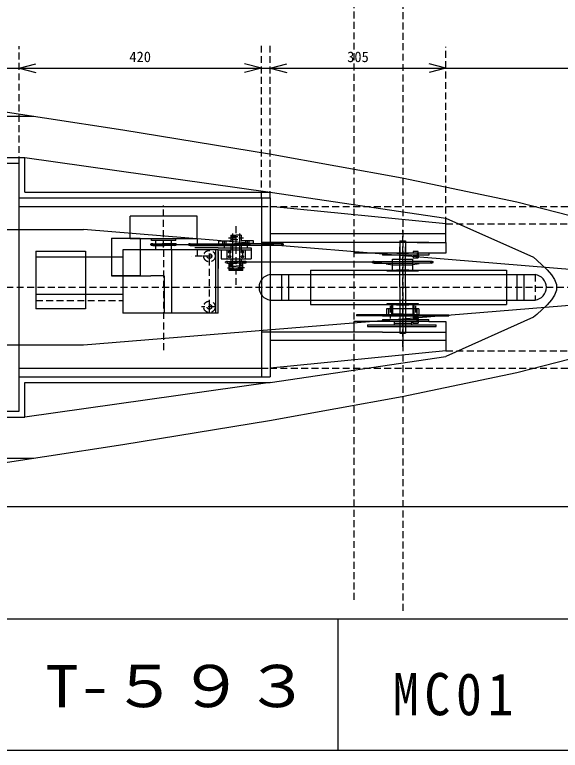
# Model space of a CAD drawing. Units: millimetres, scale not verified. Extents: x -7131 to 2872, y -1658 to 2951.
# Drawn here: x 191 to 1137, y -1658 to -382 of the extents above; entities that cross this region are included whole.
import ezdxf
from ezdxf.enums import TextEntityAlignment as Align

# ---------------------------------------------------------------- set-up
doc = ezdxf.new("R2010")
doc.units = ezdxf.units.MM
doc.header["$LTSCALE"] = 10
doc.header["$PDMODE"] = 32
doc.header["$PDSIZE"] = 5
doc.linetypes.add('CHAIN2', pattern=[12, 9, -1, 1, -1])
doc.linetypes.add('DASHED1', pattern=[1.8, 1.2, -0.6])
for name, color, linetype in [('0-0_ふれーむ', 7, 'Continuous'), ('0-1_ふれーむ', 7, 'Continuous'), ('0-3_エンジン', 7, 'Continuous'), ('0-4_車輪', 7, 'Continuous'), ('0-6_駆動系', 7, 'Continuous'), ('0-7_指示線', 4, 'Continuous'), ('0-8_カバー全', 7, 'Continuous'), ('0-A_カバー下', 7, 'Continuous'), ('0-B_タイヤ切抜き', 4, 'Continuous'), ('0-C_ブレーキ', 7, 'Continuous'), ('0-D_寸法線', 4, 'Continuous'), ('0-F_基準線', 7, 'Continuous')]:
    doc.layers.add(name, color=color, linetype=linetype)
doc.styles.add('ＭＳ ゴシック', font='')
doc.styles.get('ＭＳ ゴシック').set_extended_font_data('MS Gothic')

msp = doc.modelspace()

# ---------------------------------------------------------------- linework, layer by layer
at = {"layer": '0-0_ふれーむ'}
for p, q in [((-786.36, -640.12), (198.64, -640.12)), ((198.64, -1070.12), (198.64, -640.12)), ((198.64, -700.12), (633.64, -700.12)), ((618.64, -700.12), (618.64, -932.6)), ((633.64, -700.12), (633.64, -932.6)), ((198.64, -715.12), (618.64, -715.12)), ((938.64, -762.62), (633.64, -762.62)), ((828.64, -777.62), (618.64, -777.62)), ((778.64, -777.62), (778.64, -796.12)), ((908.64, -777.62), (828.64, -777.62)), ((888.64, -777.62), (938.64, -777.62)), ((938.64, -777.62), (938.64, -796.12)), ((778.64, -914.12), (778.64, -932.6)), ((908.63, -914.12), (778.64, -914.12)), ((908.63, -914.12), (938.64, -914.12)), ((938.64, -914.12), (938.64, -923.65)), ((938.64, -923.65), (938.64, -932.6)), ((828.64, -932.6), (618.64, -932.6)), ((618.64, -932.6), (618.64, -1010.12)), ((633.64, -932.6), (633.64, -1010.12)), ((828.64, -932.6), (908.64, -932.6)), ((888.64, -932.6), (938.64, -932.6)), ((938.64, -932.6), (938.64, -965.12)), ((938.64, -947.6), (633.64, -947.6)), ((938.64, -965.12), (633.64, -995.12)), ((198.64, -995.12), (618.64, -995.12)), ((198.64, -1010.12), (633.64, -1010.12)), ((-311.55, -1070.12), (198.64, -1070.12))]:
    msp.add_line(p, q, dxfattribs=at)
at = {"layer": '0-0_ふれーむ', "linetype": 'DASHED1'}
for p, q in [((618.64, -715.12), (633.64, -715.12)), ((618.64, -995.12), (633.64, -995.12))]:
    msp.add_line(p, q, dxfattribs=at)
at = {"layer": '0-0_ふれーむ'}
msp.add_lwpolyline([(938.64, -777.62), (938.64, -745.12), (633.64, -715.12)], dxfattribs=at)
at = {"layer": '0-1_ふれーむ'}
for p, q in [((828.64, -796.12), (828.64, -799.12)), ((908.64, -799.12), (828.64, -799.12)), ((828.63, -911.12), (908.63, -911.12)), ((828.63, -911.12), (828.63, -914.12))]:
    msp.add_line(p, q, dxfattribs=at)
at = {"layer": '0-3_エンジン', "color": 4, "linetype": 'DASHED1'}
for p, q in [((449.28, -786), (449.28, -713.02)), ((533.64, -801), (497.6, -801)), ((528.64, -801), (515.49, -801)), ((528.64, -811), (528.64, -797.63)), ((528.64, -889), (528.64, -800.97)), ((538.64, -889), (515.06, -889)), ((528.64, -899), (528.64, -885.63))]:
    msp.add_line(p, q, dxfattribs=at)
at = {"layer": '0-3_エンジン', "linetype": 'DASHED1'}
for p, q in [((574.74, -851.03), (574.74, -746.85)), ((449.28, -790), (449.28, -967.33)), ((563.74, -790), (563.74, -805.9)), ((585.74, -790), (585.74, -805.9)), ((565.74, -817.32), (565.74, -810.46)), ((583.74, -817.32), (583.74, -810.64)), ((227.69, -877.85), (378.64, -877.85))]:
    msp.add_line(p, q, dxfattribs=at)
at = {"layer": '0-3_エンジン'}
for p, q in [((565.74, -764.6), (574.74, -764.6)), ((565.74, -764.6), (565.74, -774.6)), ((568.74, -761.6), (568.74, -826.12)), ((583.74, -764.6), (574.74, -764.6)), ((580.74, -761.6), (580.74, -826.12)), ((583.74, -764.6), (583.74, -774.6)), ((428.28, -774), (428.28, -771)), ((470.28, -774), (428.28, -774)), ((435.78, -790), (435.78, -774)), ((462.78, -790), (462.78, -774)), ((470.28, -774), (470.28, -771)), ((544.74, -779.6), (544.74, -774.6)), ((544.74, -774.6), (565.74, -774.6)), ((604.74, -774.6), (583.74, -774.6)), ((604.74, -779.6), (604.74, -774.6)), ((378.64, -790), (378.64, -900)), ((393.64, -790), (378.64, -790)), ((543.64, -790), (393.64, -790)), ((463.64, -900), (463.64, -790)), ((492.24, -781.6), (492.24, -780.4)), ((495.44, -779.6), (574.74, -779.6)), ((495.44, -782.4), (574.74, -782.4)), ((495.52, -782.4), (495.52, -779.6)), ((543.64, -786.8), (503.52, -786.8)), ((539.64, -900), (539.64, -790)), ((543.64, -786.8), (600.74, -786.8)), ((543.64, -900), (543.64, -790)), ((543.64, -790), (600.74, -790)), ((548.74, -790), (548.74, -806)), ((558.74, -790), (558.74, -805.9)), ((565.74, -779.4), (565.74, -790)), ((654.04, -779.6), (574.74, -779.6)), ((654.04, -782.4), (574.74, -782.4)), ((583.74, -779.4), (583.74, -790)), ((590.74, -790), (590.74, -805.9)), ((600.74, -786.8), (600.74, -806)), ((653.96, -782.4), (653.96, -779.6)), ((657.24, -781.6), (657.24, -780.4)), ((227.69, -792.5), (313.64, -792.5)), ((227.69, -792.5), (227.69, -892.5)), ((227.69, -802.5), (378.64, -802.5)), ((313.64, -792.5), (313.64, -892.5)), ((543.64, -792.72), (543.64, -822.72)), ((548.74, -806), (600.74, -806)), ((556.74, -812.32), (556.74, -811.12)), ((558.74, -805.9), (590.74, -805.9)), ((559.94, -810.32), (574.74, -810.32)), ((559.94, -813.12), (574.74, -813.12)), ((560.11, -813.12), (560.11, -810.33)), ((562.74, -826.12), (562.74, -813.12)), ((563.74, -810.32), (563.74, -817.32)), ((565.74, -805.9), (565.74, -810.32)), ((567.74, -810.32), (567.74, -817.32)), ((589.54, -810.32), (574.74, -810.32)), ((589.54, -813.12), (574.74, -813.12)), ((581.74, -810.32), (581.74, -817.32)), ((583.74, -805.9), (583.74, -810.32)), ((585.74, -810.32), (585.74, -817.32)), ((586.74, -826.12), (586.74, -813.12)), ((589.36, -813.12), (589.36, -810.33)), ((592.74, -812.32), (592.74, -811.12)), ((586.74, -826.12), (562.74, -826.12)), ((563.74, -817.32), (567.74, -817.32)), ((585.74, -817.32), (581.74, -817.32)), ((449.92, -835), (427.32, -835)), ((449.92, -835), (449.92, -900)), ((378.64, -867.5), (227.69, -867.5)), ((313.64, -892.5), (227.69, -892.5)), ((393.64, -900), (378.64, -900)), ((543.64, -900), (393.64, -900))]:
    msp.add_line(p, q, dxfattribs=at)
at = {"layer": '0-3_エンジン', "color": 3, "linetype": 'DASHED1'}
for p, q in [((507.28, -771), (507.28, -806.74)), ((551.74, -779.6), (551.74, -774.6)), ((554.74, -785.7), (554.74, -770.6)), ((557.74, -779.6), (557.74, -774.6)), ((561.43, -769.6), (587.39, -769.6)), ((565.74, -767.1), (583.74, -767.1)), ((565.74, -772.1), (583.74, -772.1)), ((591.74, -779.6), (591.74, -774.6)), ((594.74, -785.7), (594.74, -770.6)), ((597.74, -779.6), (597.74, -774.6)), ((466.28, -781), (426.14, -781)), ((560.17, -821.12), (574.74, -821.12)), ((562.74, -818.62), (574.74, -818.62)), ((562.74, -823.62), (574.74, -823.62)), ((586.74, -818.62), (574.74, -818.62)), ((589.32, -821.12), (574.74, -821.12)), ((586.74, -823.62), (574.74, -823.62))]:
    msp.add_line(p, q, dxfattribs=at)
at = {"layer": '0-3_エンジン', "color": 4}
msp.add_line((466.28, -781), (426.14, -781), dxfattribs=at)
at = {"layer": '0-3_エンジン', "color": 3}
for p, q in [((472.29, -781), (516.22, -781)), ((827.58, -811.72), (592.74, -811.72))]:
    msp.add_line(p, q, dxfattribs=at)
at = {"layer": '0-3_エンジン', "linetype": 'CHAIN2'}
for p, q in [((493.87, -783.28), (493.87, -778.42)), ((516.22, -781), (599.74, -781)), ((655.61, -783.28), (655.61, -778.42)), ((593.76, -811.72), (587.67, -811.72)), ((591.01, -814.01), (591.01, -809.15))]:
    msp.add_line(p, q, dxfattribs=at)
at = {"layer": '0-3_エンジン'}
for points in [[(507.28, -771), (507.28, -732), (391.28, -732)], [(507.28, -771), (391.28, -771), (391.28, -732)], [(358.64, -770), (408.64, -770), (408.64, -835), (358.64, -835)], [(358.64, -770), (358.64, -835), (408.64, -835), (427.32, -835)]]:
    msp.add_lwpolyline(points, dxfattribs=at)
at = {"layer": '0-3_エンジン', "linetype": 'DASHED1'}
for centre, radius in [((528.64, -801), 10), ((528.64, -801), 4), ((528.64, -889), 10), ((528.64, -889), 4)]:
    msp.add_circle(centre, radius, dxfattribs=at)
at = {"layer": '0-3_エンジン'}
for centre in [(563.74, -793.95), (563.74, -801.95), (585.74, -793.95), (585.74, -801.95)]:
    msp.add_circle(centre, 2, dxfattribs=at)
for centre, start, end in [((495.44, -786.4), 90, 118.07249), ((495.44, -775.6), 241.92751, 270), ((654.04, -786.4), 61.92751, 90), ((654.04, -775.6), 270, 298.07249), ((559.94, -817.12), 90, 118.07249), ((559.94, -806.32), 241.92751, 270), ((589.54, -817.12), 61.92751, 90), ((589.54, -806.32), 270, 298.07249)]:
    msp.add_arc(centre, 6.8, start, end, dxfattribs=at)
for p in [(574.74, -781), (574.74, -811.72)]:
    msp.add_point(p, dxfattribs=at)
at = {"layer": '0-4_車輪', "linetype": 'DASHED1'}
for p, q in [((863.64, -958.24), (863.64, -755.25)), ((863.64, -887.6), (863.64, -845.53)), ((863.64, -886.98), (863.64, -955.18)), ((881.63, -917.12), (881.63, -914.15)), ((881.63, -917.12), (890.63, -917.12)), ((908.63, -914.12), (908.63, -911.12))]:
    msp.add_line(p, q, dxfattribs=at)
at = {"layer": '0-4_車輪'}
for p, q in [((858.64, -774.62), (868.64, -774.62)), ((858.64, -774.62), (858.64, -805)), ((868.64, -774.62), (868.64, -802.07)), ((858.64, -855.12), (858.64, -785.12)), ((868.64, -855.12), (868.64, -785.12)), ((938.64, -796.12), (778.64, -796.12)), ((853.64, -796.12), (873.64, -796.12)), ((873.64, -796.12), (873.64, -796.42)), ((881.64, -793.12), (881.64, -796.12)), ((890.64, -793.12), (881.64, -793.12)), ((888.64, -801.12), (881.64, -801.12)), ((881.64, -801.12), (881.64, -804.12)), ((888.64, -796.12), (888.64, -799.12)), ((888.64, -796.12), (888.64, -801.12)), ((890.64, -796.12), (890.64, -793.12)), ((890.64, -796.12), (890.64, -801.12)), ((890.64, -801.12), (890.64, -804.12)), ((908.64, -796.12), (908.64, -799.12)), ((835.14, -814.62), (846.14, -813.12)), ((835.14, -814.62), (846.14, -816.12)), ((846.14, -806.12), (881.14, -806.12)), ((846.14, -825.12), (846.14, -806.12)), ((846.14, -813.12), (881.14, -813.12)), ((846.14, -816.12), (881.14, -816.12)), ((881.14, -825.12), (881.14, -806.12)), ((892.14, -814.62), (881.14, -813.12)), ((892.14, -814.62), (881.14, -816.12)), ((881.64, -804.12), (890.64, -804.12)), ((874.14, -825.12), (853.14, -825.12)), ((634.14, -833.12), (1093.14, -833.12)), ((653.64, -833.12), (653.64, -877.12)), ((665.64, -833.12), (665.64, -877.12)), ((1061.64, -833.12), (1061.64, -877.12)), ((1073.64, -833.12), (1073.64, -877.12)), ((858.64, -855.12), (858.64, -925.12)), ((868.64, -855.12), (868.64, -934.62)), ((634.14, -877.12), (1093.14, -877.12)), ((844.14, -885.27), (844.14, -892.62)), ((844.14, -892.62), (846.14, -892.62)), ((846.14, -885.27), (846.14, -901.62)), ((874.13, -885.27), (853.13, -885.27)), ((853.14, -885.27), (874.14, -885.27)), ((881.14, -885.27), (881.14, -901.62)), ((883.14, -892.62), (881.14, -892.62)), ((883.14, -885.27), (883.14, -892.62)), ((890.64, -883.27), (890.64, -885.27)), ((863.64, -914.12), (853.64, -914.12)), ((881.63, -906.15), (881.63, -909.15)), ((881.63, -906.15), (890.63, -906.15)), ((888.63, -909.12), (881.63, -909.12)), ((888.63, -914.12), (888.63, -909.12)), ((888.63, -909.12), (890.63, -909.12)), ((888.63, -912.12), (888.63, -914.12)), ((890.63, -909.15), (890.63, -906.15)), ((908.63, -914.12), (908.63, -911.12)), ((858.64, -925.12), (858.64, -934.62)), ((858.64, -934.62), (868.64, -934.62))]:
    msp.add_line(p, q, dxfattribs=at)
at = {"layer": '0-4_車輪', "color": 4, "linetype": 'DASHED1'}
for p, q in [((634.14, -833.12), (634.14, -877.12)), ((1093.14, -833.12), (1093.14, -877.12)), ((863.64, -855.12), (884.55, -855.12))]:
    msp.add_line(p, q, dxfattribs=at)
at = {"layer": '0-4_車輪', "color": 4}
msp.add_line((863.64, -911.12), (884.55, -911.12), dxfattribs=at)
at = {"layer": '0-4_車輪'}
msp.add_lwpolyline([(890.64, -827.12), (836.64, -827.12), (836.64, -825.12), (890.64, -825.12)], close=True, dxfattribs=at)
for points in [[(890.64, -885.27), (836.64, -885.27), (836.64, -883.27), (890.64, -883.27)], [(890.63, -917.12), (881.63, -917.12), (881.63, -914.15)], [(890.63, -909.15), (890.63, -914.12), (890.63, -917.12)]]:
    msp.add_lwpolyline(points, dxfattribs=at)
for centre, start, end in [((636.8, -855.12), 96.89479, 263.10519), ((1090.48, -855.12), 276.89479, 83.10519)]:
    msp.add_arc(centre, 22.16, start, end, dxfattribs=at)
at = {"layer": '0-6_駆動系', "linetype": 'CHAIN2'}
for p, q in [((426.26, -781), (449.28, -781)), ((428.98, -783.28), (428.98, -778.42)), ((449.28, -784.99), (449.28, -778.96)), ((472.29, -781), (466.21, -781)), ((469.57, -783.28), (469.57, -778.42)), ((810.12, -811.72), (815.84, -811.72)), ((813.07, -814.01), (813.07, -809.15)), ((863.64, -814.71), (863.64, -808.69)), ((917.15, -811.72), (911.58, -811.72)), ((914.2, -814.01), (914.2, -809.15))]:
    msp.add_line(p, q, dxfattribs=at)
at = {"layer": '0-6_駆動系'}
for p, q in [((427.28, -781.6), (427.28, -780.4)), ((430.48, -779.6), (449.28, -779.6)), ((430.48, -782.4), (449.28, -782.4)), ((430.63, -782.39), (430.63, -779.6)), ((468.08, -779.6), (449.28, -779.6)), ((468.08, -782.4), (449.28, -782.4)), ((467.92, -782.39), (467.92, -779.6)), ((471.28, -781.6), (471.28, -780.4)), ((811.14, -812.32), (811.14, -811.12)), ((814.34, -810.32), (863.64, -810.32)), ((814.34, -813.12), (863.64, -813.12)), ((814.72, -813.12), (814.72, -810.32)), ((912.94, -810.32), (863.64, -810.32)), ((912.94, -813.12), (863.64, -813.12)), ((912.55, -813.12), (912.55, -810.32)), ((916.14, -812.32), (916.14, -811.12))]:
    msp.add_line(p, q, dxfattribs=at)
for centre, start, end in [((430.48, -786.4), 90, 118.07249), ((430.48, -775.6), 241.92751, 270), ((468.08, -786.4), 61.92751, 90), ((468.08, -775.6), 270, 298.07249), ((814.34, -817.12), 90, 118.07249), ((814.34, -806.32), 241.92751, 270), ((912.94, -817.12), 61.92751, 90), ((912.94, -806.32), 270, 298.07249)]:
    msp.add_arc(centre, 6.8, start, end, dxfattribs=at)
msp.add_point((449.28, -781), dxfattribs=at)
at = {"layer": '0-7_指示線', "linetype": 'DASHED1'}
msp.add_line((778.64, 288.99), (778.64, -1398.52), dxfattribs=at)
at = {"layer": '0-7_指示線', "color": 7, "linetype": 'DASHED1'}
for p, q in [((198.64, -640.12), (198.64, -437.08)), ((618.64, -700.12), (618.64, -434.29)), ((633.64, -700.12), (633.64, -435.22)), ((938.64, -745.12), (938.64, -438.04)), ((633.64, -715.12), (1785.87, -715.12)), ((938.64, -745.12), (1599.72, -745.12)), ((938.64, -965.12), (1593.91, -965.12)), ((633.64, -995.12), (1780.06, -995.12))]:
    msp.add_line(p, q, dxfattribs=at)
at = {"layer": '0-7_指示線'}
for p, q in [((198.64, -475.12), (227.61, -467.36)), ((618.64, -475.12), (589.66, -467.36)), ((633.64, -475.12), (662.61, -467.36)), ((938.64, -475.12), (909.66, -467.36)), ((198.64, -475.12), (618.64, -475.12)), ((198.64, -475.12), (227.61, -482.89)), ((618.64, -475.12), (589.66, -482.89)), ((633.64, -475.12), (938.64, -475.12)), ((633.64, -475.12), (662.61, -482.89)), ((938.64, -475.12), (909.66, -482.89))]:
    msp.add_line(p, q, dxfattribs=at)
at = {"layer": '0-7_指示線', "color": 7}
msp.add_line((-1389.56, -475.12), (1410.44, -475.12), dxfattribs=at)
at = {"layer": '0-8_カバー全'}
for p, q in [((-2073.36, -475.12), (1896.4, -475.12)), ((10.44, -755.12), (310.44, -755.12)), ((1406.15, -845.12), (310.44, -755.12)), ((310.44, -955.12), (1406.15, -865.12)), ((10.44, -955.12), (310.44, -955.12)), ((-142.36, -1151.62), (224.34, -1151.62)), ((-916.36, -1235.12), (1896.4, -1235.12))]:
    msp.add_line(p, q, dxfattribs=at)
for points in [[(-342.36, -475.12), (-176.11, -499.19), (106.65, -540.67), (378.59, -582.16), (632.89, -623.64), (862.69, -665.12), (1061.15, -706.61), (1221.44, -748.09), (1336.71, -789.58), (1400.12, -831.06), (1410.44, -855.12), (1400.12, -879.19), (1336.71, -920.67), (1221.44, -962.16), (1061.15, -1003.64), (862.69, -1045.12), (632.89, -1086.61), (378.59, -1128.09), (106.65, -1169.58), (-176.11, -1211.06), (-342.36, -1235.12)], [(-342.36, -475.12), (-142.36, -558.62), (224.34, -558.62)], [(1090.44, -803.12), (1096.07, -808.02), (1105.49, -816.46), (1114.1, -824.9), (1121.38, -833.35), (1126.83, -841.79), (1129.92, -850.23), (1130.44, -855.12), (1129.92, -860.02), (1126.83, -868.46), (1121.38, -876.9), (1114.1, -885.35), (1105.49, -893.79), (1096.07, -902.23), (1090.44, -907.12)]]:
    msp.add_lwpolyline(points, dxfattribs=at)
at = {"layer": '0-A_カバー下'}
for p, q in [((-342.36, -630.12), (208.64, -630.12)), ((208.64, -690.12), (208.64, -630.12)), ((208.64, -630.12), (633.64, -690.12)), ((208.64, -690.12), (633.64, -690.12)), ((633.64, -690.12), (938.64, -735.12)), ((938.64, -735.12), (1090.44, -803.12)), ((1090.44, -907.12), (938.64, -975.12)), ((633.64, -1020.12), (938.64, -975.12)), ((208.64, -1020.12), (633.64, -1020.12)), ((208.64, -1080.12), (208.64, -1020.12)), ((633.64, -1020.12), (208.64, -1080.12)), ((-342.36, -1080.12), (208.64, -1080.12))]:
    msp.add_line(p, q, dxfattribs=at)
at = {"layer": '0-B_タイヤ切抜き', "color": 7}
for p, q in [((703.64, -825.12), (1043.64, -825.12)), ((703.64, -825.12), (703.64, -885.12)), ((1043.64, -825.12), (1043.64, -885.12)), ((703.64, -885.12), (1043.64, -885.12))]:
    msp.add_line(p, q, dxfattribs=at)
at = {"layer": '0-C_ブレーキ'}
for p, q in [((839.14, -892.62), (839.14, -904.62)), ((844.14, -892.62), (844.14, -904.62)), ((845.13, -892.62), (845.13, -902.62)), ((882.13, -892.62), (882.13, -902.62)), ((883.14, -892.62), (883.14, -904.62)), ((888.14, -892.62), (888.14, -904.62)), ((891.64, -892.62), (891.64, -902.62)), ((863.64, -902.62), (783.64, -902.62)), ((783.64, -902.62), (783.64, -904.62)), ((863.64, -904.62), (783.64, -904.62)), ((828.63, -904.62), (908.63, -904.62)), ((891.64, -902.62), (835.64, -902.62)), ((891.64, -904.62), (835.64, -904.62)), ((863.64, -901.62), (846.14, -901.62)), ((863.64, -901.62), (881.14, -901.62)), ((863.64, -902.62), (943.64, -902.62)), ((863.64, -904.62), (884.55, -904.62)), ((863.64, -904.62), (943.64, -904.62)), ((943.64, -902.62), (943.64, -904.62)), ((848.64, -914.12), (848.64, -920.12)), ((848.64, -917.12), (878.64, -917.12)), ((878.64, -914.12), (878.64, -920.12)), ((802.64, -920.12), (921.64, -920.12)), ((802.64, -920.12), (802.64, -923.12)), ((802.64, -923.12), (921.64, -923.12)), ((921.64, -923.12), (921.64, -920.12))]:
    msp.add_line(p, q, dxfattribs=at)
at = {"layer": '0-C_ブレーキ', "linetype": 'DASHED1'}
for p, q in [((841.64, -886.98), (841.64, -909.08)), ((885.64, -886.98), (885.64, -909.08))]:
    msp.add_line(p, q, dxfattribs=at)
at = {"layer": '0-C_ブレーキ'}
msp.add_lwpolyline([(891.64, -892.62), (835.64, -892.62), (835.64, -902.62)], dxfattribs=at)
at = {"layer": '0-D_寸法線', "linetype": 'DASHED1'}
for p, q in [((863.64, 683.99), (863.64, -1420.72)), ((-2073.36, -855.12), (1896.4, -855.12))]:
    msp.add_line(p, q, dxfattribs=at)
at = {"layer": '0-F_基準線'}
for p, q in [((-2315.24, -1430.01), (1922.66, -1430.01)), ((751.21, -1430.01), (751.21, -1657.89)), ((-2315.24, -1657.89), (1922.66, -1657.89))]:
    msp.add_line(p, q, dxfattribs=at)

# ---------------------------------------------------------------- texts
at = {"layer": '0-6_駆動系', "color": 6, "insert": (846.44, -1598.31), "char_height": 73.31, "attachment_point": 7, "style": 'ＭＳ ゴシック'}
msp.add_mtext('\\T1.22;\\W0.9;MC01', dxfattribs=at)
at = {"layer": '0-7_指示線', "style": 'ＭＳ ゴシック'}
for s, p in [('420', (389.89, -470.12)), ('305', (767.39, -470.12))]:
    msp.add_text(s, height=18.33, dxfattribs=at).set_placement(p, align=Align.BOTTOM_LEFT)
at = {"layer": '0-F_基準線', "color": 6, "style": 'ＭＳ ゴシック', "width": 1.15}
msp.add_text('T-５９３', height=73.31, dxfattribs=at).set_placement((244.31, -1605.14), align=Align.BOTTOM_LEFT)

doc.saveas('drawing.dxf')
